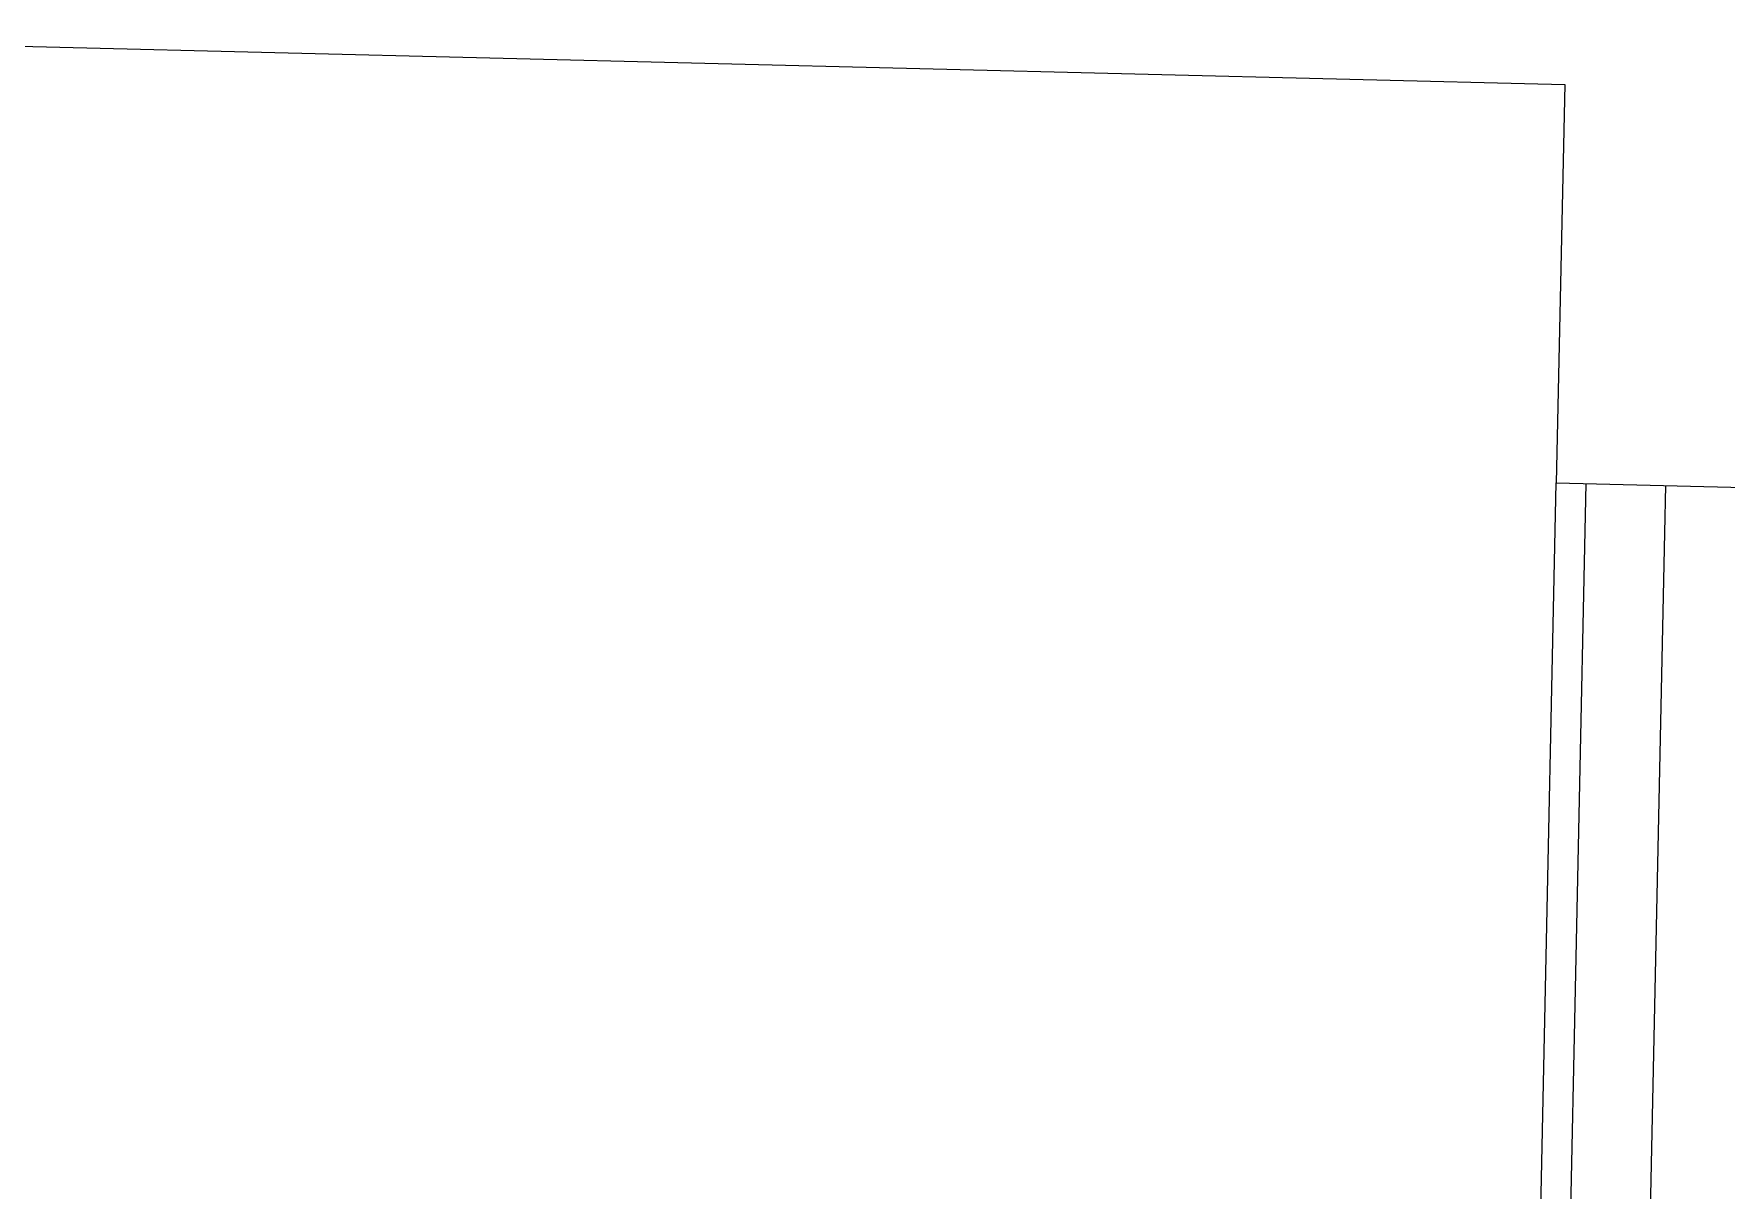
# Model space of a CAD drawing. Header units: millimetres. Extents: x -103 to 473, y 183 to 365.
# Drawn here: x 206.52 to 223.48, y 255.52 to 267.11 of the extents above; entities that cross this region are included whole.
import ezdxf

# ---------------------------------------------------------------- set-up
doc = ezdxf.new("R2010")
doc.units = ezdxf.units.MM
doc.header["$LTSCALE"] = 0.1
picture_1 = doc.add_image_def('image1.jpeg', size_in_pixel=(1647, 2086))

msp = doc.modelspace()

# ---------------------------------------------------------------- linework, layer by layer
for points in [[(204.624, 267.025), (221.863, 266.596)], [(221.863, 266.596), (221.778, 262.605)], [(155.056, 189.487), (221.45, 195.046), (222.876, 262.58)], [(221.266, 238.374), (221.778, 262.605)], [(221.566, 238.374), (222.078, 262.597)], [(221.778, 262.605), (233.488, 262.314)]]:
    msp.add_lwpolyline(points)

# ---------------------------------------------------------------- pictures from other files: only their frames are drawn
at = {"layer": 'defpoints'}
image = msp.add_image(picture_1, insert=(248.316, 341.382), size_in_units=(124.907, 158.2), rotation=180, dxfattribs=at)
image.dxf.flags = 7

doc.saveas('drawing.dxf')
